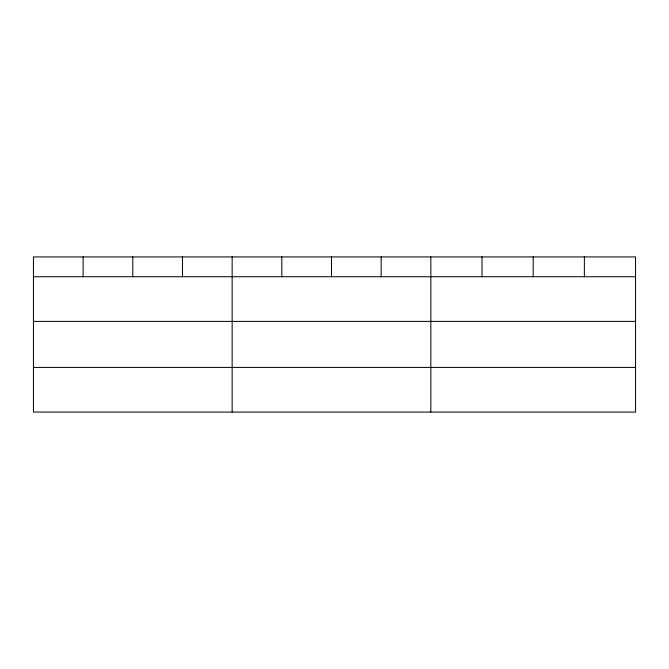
<?xml version="1.0" encoding="UTF-8"?>
<svg xmlns="http://www.w3.org/2000/svg" width="669" height="669" viewBox="0 0 669 669"><rect width="100%" height="100%" fill="white"/><g stroke="black" fill="none" stroke-linecap="round" stroke-linejoin="round"><path stroke-width="1" d="M635.55 321.396L635.55 256.921L33.45 256.921L33.45 412.079L635.55 412.079L635.55 321.396L33.45 321.396M33.45 276.732L635.55 276.732M33.45 367.415L635.55 367.415M584.371 256.921L584.371 276.732M533.193 256.921L533.193 276.732M482.014 256.921L482.014 276.732M430.836 256.921L430.836 412.079M381.163 256.921L381.163 276.732M331.49 256.921L331.49 276.732M281.816 256.921L281.816 276.732M232.143 256.921L232.143 412.079M182.47 256.921L182.47 276.732M132.797 256.921L132.797 276.732M83.123 256.921L83.123 276.732"/></g></svg>
